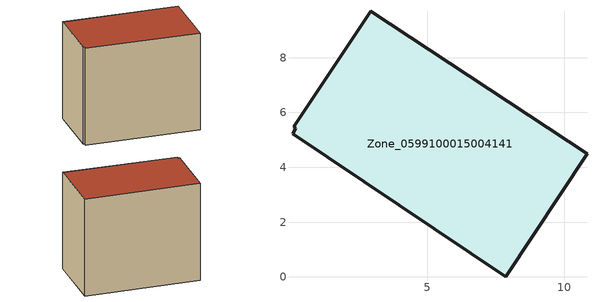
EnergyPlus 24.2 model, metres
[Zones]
Zone_0599100015004141
 floor ground (C_G): 0.21,5.42 0.13,5.48 2.94,9.7 10.83,4.5 7.86,0 0.09,5.23 z0.59
 wall outside (C_F): 7.86,0 10.83,4.5 2.94,9.7 0.13,5.48 0.21,5.42 0.09,5.23 7.86,0 z0.59:8.79
 roof outside (C_R): 0.21,5.42 0.09,5.23 7.86,0 10.83,4.5 2.94,9.7 0.13,5.48 z8.79
[BUILDING]
Pand.0599100015004141: North Axis=0; Terrain=City; Loads Convergence Tolerance Value=0.04; Temperature Convergence Tolerance Value=0.4; Solar Distribution=FullExterior; Maximum Number of Warmup Days=25; Minimum Number of Warmup Days=1
[Site:Location]
Rotterdam.The.Hague.AP_ZH_NLD Design_Conditions: Latitude=51.96; Longitude=4.45; Time Zone=1; Elevation=-4.5
[SITE:GROUNDTEMPERATURE:BUILDINGSURFACE]
18, 18, 18, 18, 18, 18, 18, 18, 18, 18, 18, 18
[MATERIAL] Thermal Absorptance=0.9; Solar Absorptance=0.7; Visible Absorptance=0.7
Name | Roughness | Thickness | Conductivity | Density | Specific Heat
G.TI.1975-1991 | MediumSmooth | 0.15 | 0.288461 | 540 | 1210
F.TI.1975-1991 | Rough | 0.3 | 0.230769 | 1920 | 840
R.TI.1975-1991 | MediumRough | 0.2 | 0.153846 | 1500 | 1000
[CONSTRUCTION]
C_G: G.TI.1975-1991
C_F: F.TI.1975-1991
C_R: R.TI.1975-1991
[ZONE]
Zone_0599100015004141: Type=1; Multiplier=1; Ceiling Height=Autocalculate; Volume=Autocalculate; Floor Area=autocalculate; Part of Total Floor Area=Yes
[ZONEINFILTRATION:DESIGNFLOWRATE]
Infil_Zone_0599100015004141: Zone or ZoneList or Space or SpaceList=Zone_0599100015004141; Schedule=AlwaysOn; Design Flow Rate Calculation Method=Flow/Area; Flow Rate per Floor Area=0.003; Constant Term Coefficient=1; Temperature Term Coefficient=0; Velocity Term Coefficient=0; Velocity Squared Term Coefficient=0
[HVACTEMPLATE:ZONE:IDEALLOADSAIRSYSTEM]
Zone_0599100015004141: Maximum Heating Supply Air Temperature=50; Minimum Cooling Supply Air Temperature=13; Maximum Heating Supply Air Humidity Ratio=0.0156; Minimum Cooling Supply Air Humidity Ratio=0.0077; Heating Limit=NoLimit; Cooling Limit=NoLimit; Dehumidification Control Type=ConstantSensibleHeatRatio; Cooling Sensible Heat Ratio=0.7; Dehumidification Setpoint=60; Humidification Control Type=None; Humidification Setpoint=30; Outdoor Air Method=None; Outdoor Air Flow Rate per Person=0.00944; Outdoor Air Flow Rate per Zone Floor Area=0; Outdoor Air Flow Rate per Zone=0; Demand Controlled Ventilation Type=None; Outdoor Air Economizer Type=NoEconomizer; Heat Recovery Type=None; Sensible Heat Recovery Effectiveness=0.7; Latent Heat Recovery Effectiveness=0.65
[ZONECONTROL:THERMOSTAT]
ThermostatControl_Zone_0599100015004141: Zone or ZoneList=Zone_0599100015004141; Control Type Schedule=DualSetpointControlType; Control 1=Thermostat_Zone_0599100015004141; Temperature Difference Between Cutout And Setpoint=0
[THERMOSTATSETPOINT:DUALSETPOINT]
Thermostat_Zone_0599100015004141: Heating Setpoint Temperature Schedule=HeatingSetpoint_Zone_0599100015004141; Cooling Setpoint Temperature Schedule=CoolingSetpoint_Zone_0599100015004141
[SCHEDULE:COMPACT]
HeatingSetpoint_Zone_0599100015004141: Through: 12/31, For: AllDays, Until: 24:00, 21
CoolingSetpoint_Zone_0599100015004141: Through: 12/31, For: AllDays, Until: 24:00, 24
DualSetpointControlType: Through: 12/31, For: AllDays, Until: 24:00, 4
AlwaysOn: Through: 12/31, For: AllDays, Until: 24:00, 1
